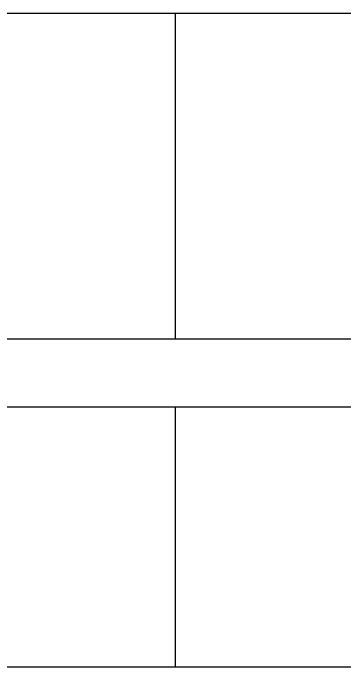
# Model space of a CAD drawing. Header units: millimetres. Extents: x 488786 to 747986, y 25193 to 95000.
# Drawn here: x 581064 to 582777, y 80073 to 83449 of the extents above; entities that cross this region are included whole.
import ezdxf

# ---------------------------------------------------------------- set-up
doc = ezdxf.new("R2010")
doc.units = ezdxf.units.MM
doc.layers.add('10. ETC', color=251, linetype='Continuous')

msp = doc.modelspace()

# ---------------------------------------------------------------- linework, layer by layer
at = {"layer": '10. ETC'}
for p, q in [((575900, 83449.1), (584900, 83449.1)), ((581900, 83449.1), (581900, 81766.3)), ((575900, 81766.3), (584900, 81766.3)), ((575900, 81416.3), (584900, 81416.3)), ((581900, 81416.3), (581900, 80072.6)), ((575900, 80072.6), (584900, 80072.6))]:
    msp.add_line(p, q, dxfattribs=at)

doc.saveas('drawing.dxf')
